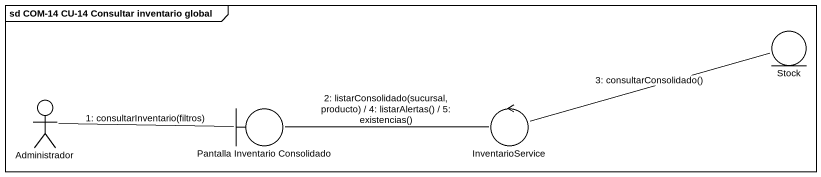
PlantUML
@startuml
mainframe sd COM-14 CU-14 Consultar inventario global
entity Stock
actor Administrador
boundary "Pantalla Inventario Consolidado" as Pantalla_Inventario
control InventarioService
Administrador -right- Pantalla_Inventario : 1: consultarInventario(filtros)
Pantalla_Inventario -right- InventarioService : 2: listarConsolidado(sucursal, producto) / 4: listarAlertas() / 5: existencias()
InventarioService -right- Stock : 3: consultarConsolidado()
@enduml
